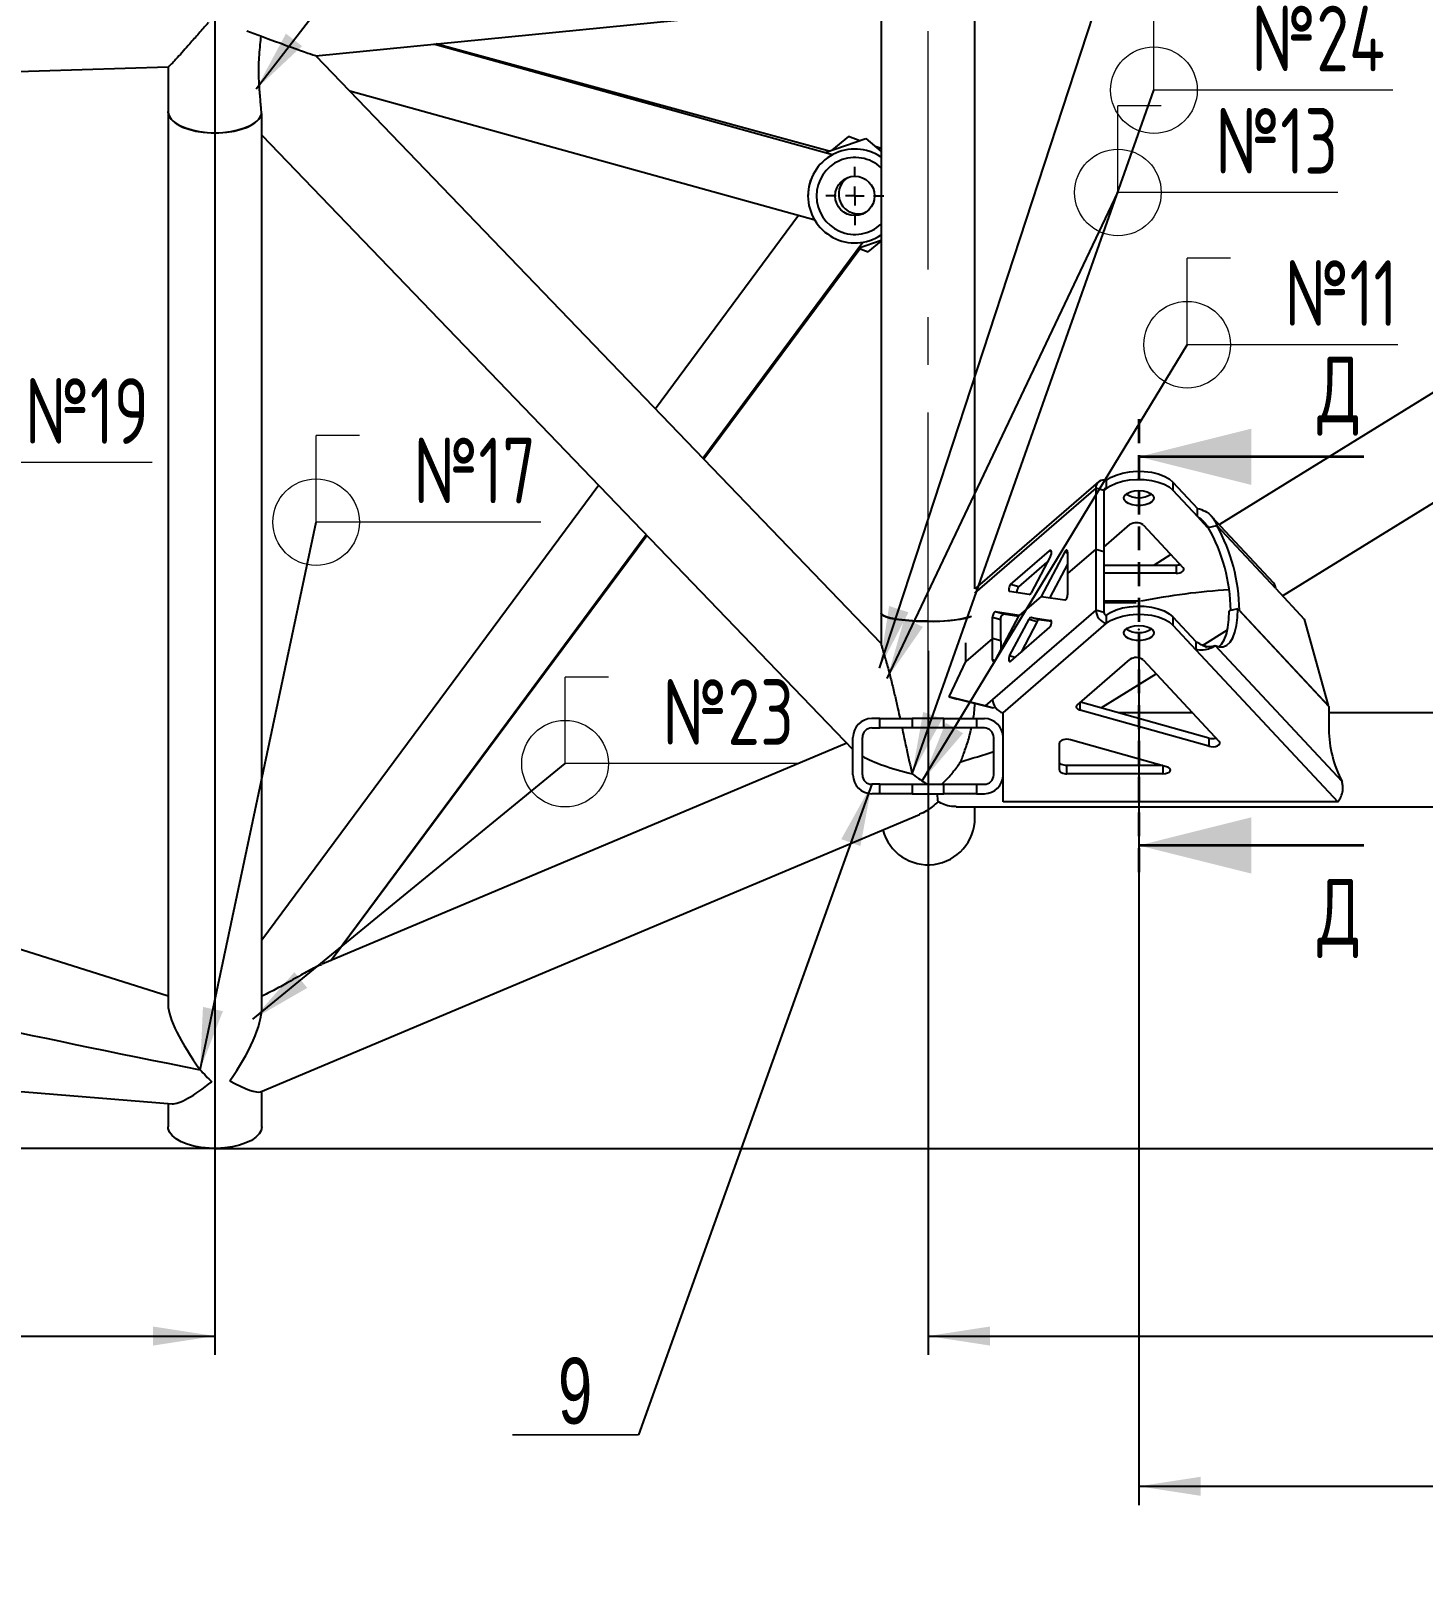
# Model space of a CAD drawing. Header units: millimetres. Extents: x -1160 to 841, y -1082 to 594.
# Drawn here: x 493.5 to 567.6, y 317.8 to 400.2 of the extents above; entities that cross this region are included whole.
import ezdxf

# ---------------------------------------------------------------- set-up
doc = ezdxf.new("R2010")
doc.units = ezdxf.units.MM
doc.header["$PDSIZE"] = -1
doc.linetypes.add('CENTERX2', pattern=[20.32, 12.7, -2.54, 2.54, -2.54])
doc.linetypes.add('HIDDEN', pattern=[1.905, 1.27, -0.635])
doc.layers.add('FORMAT', color=7, linetype='Continuous')
doc.layers.add('ОСЕВЫЕ', color=7, linetype='Continuous')
doc.styles.add('SLDTEXTSTYLE0', font='TXT', dxfattribs={"width": 0.7, "bigfont": 'bigfont'})
doc.styles.add('SLDTEXTSTYLE1', font='TXT', dxfattribs={"width": 0.7})
doc.dimstyles.new('SLDDIMSTYLE0', dxfattribs={"dimtxt": 3.5, "dimasz": 3.302, "dimexe": 0, "dimexo": 0.0625, "dimgap": 0.875, "dimtad": 1, "dimdec": 0, "dimlfac": 5, "dimrnd": 1e-09, "dimzin": 12, "dimdsep": 46, "dimtxsty": 'SLDTEXTSTYLE1', "dimsah": 1, "dimcen": 0.09, "dimadec": 0, "dimazin": 3, "dimtfac": 1, "dimtdec": 0, "dimtofl": 0, "dimtmove": 0, "dimatfit": 3, "dimfxl": 0, "dimfrac": 2, "dimtolj": 1, "dimtzin": 12, "dimarcsym": 0})
doc.dimstyles.new('SLDDIMSTYLE1', dxfattribs={"dimtxt": 3.5, "dimasz": 3.302, "dimexe": 0, "dimexo": 0.0625, "dimgap": 0.875, "dimtad": 1, "dimdec": 0, "dimlfac": 5, "dimrnd": 1e-09, "dimzin": 12, "dimdsep": 46, "dimtxsty": 'SLDTEXTSTYLE1', "dimsah": 1, "dimcen": 0.09, "dimadec": 0, "dimazin": 3, "dimtol": 1, "dimtp": 3, "dimtm": 3, "dimtfac": 1, "dimtdec": 0, "dimtofl": 0, "dimtmove": 0, "dimatfit": 3, "dimfxl": 0, "dimfrac": 2, "dimtolj": 1, "dimtzin": 12, "dimarcsym": 0})
doc.dimstyles.new('SLDDIMSTYLE3', dxfattribs={"dimtxt": 0.18, "dimasz": 3.302, "dimexe": 0, "dimexo": 0.0625, "dimgap": 0, "dimtad": 0, "dimtih": 1, "dimtoh": 1, "dimdec": 0, "dimrnd": 1e-09, "dimzin": 0, "dimdsep": 46, "dimtxsty": 'Standard', "dimsah": 1, "dimcen": 0.09, "dimadec": 0, "dimazin": 0, "dimtfac": 3.302, "dimtdec": 0, "dimtofl": 0, "dimtmove": 0, "dimatfit": 3, "dimfxl": 0, "dimfrac": 2, "dimtolj": 1, "dimtzin": 0, "dimarcsym": 0})
doc.dimstyles.new('SLDDIMSTYLE4', dxfattribs={"dimtxt": 0.18, "dimasz": 3.302, "dimexe": 0, "dimexo": 0.0625, "dimgap": 0, "dimtad": 0, "dimtih": 1, "dimtoh": 1, "dimdec": 0, "dimrnd": 1e-09, "dimzin": 0, "dimdsep": 46, "dimtxsty": 'Standard', "dimsah": 1, "dimcen": 0.09, "dimadec": 0, "dimazin": 0, "dimtfac": 3.302, "dimtdec": 0, "dimtofl": 0, "dimtmove": 0, "dimatfit": 3, "dimfxl": 0, "dimfrac": 2, "dimtolj": 1, "dimtzin": 0, "dimarcsym": 0})

# ---------------------------------------------------------------- blocks, each defined once
blk = doc.blocks.new('_D')
at = {"layer": 'FORMAT'}
for p, q in [((503.262, 575.903), (642.262, 575.903)), ((641.262, 340.687), (641.262, 575.903)), ((503.262, 340.687), (642.262, 340.687))]:
    blk.add_line(p, q, dxfattribs=at)
for points in [[(641.262, 575.903), (640.754, 572.601), (641.77, 572.601)], [(641.262, 340.687), (641.77, 343.989), (640.754, 343.989)]]:
    blk.add_solid(points, dxfattribs=at)
at = {"layer": 'FORMAT', "char_height": 3.5, "attachment_point": 1, "rotation": 90, "style": 'SLDTEXTSTYLE1'}
for s, insert in [('*', (636.751, 475.861)), ('1176', (636.751, 468.395))]:
    blk.add_mtext(s, dxfattribs=dict(at, insert=insert))
blk = doc.blocks.new('_D_1')
at = {"layer": 'FORMAT'}
for p, q in [((277.393, 340.607), (277.388, 355.913)), ((503.262, 340.687), (276.393, 340.606))]:
    blk.add_line(p, q, dxfattribs=at)
for points in [[(277.388, 355.913), (276.881, 352.61), (277.897, 352.611)], [(277.393, 340.607), (277.9, 343.909), (276.884, 343.908)]]:
    blk.add_solid(points, dxfattribs=at)
at = {"layer": 'FORMAT', "attachment_point": 1, "rotation": 90.02033, "style": 'SLDTEXTSTYLE1'}
for s, insert, char_height in [('3', (271.698, 351.304), 2), ('3', (274.334, 351.305), 2), ('+', (271.698, 350.239), 2), ('-', (274.334, 350.169), 2), ('77', (272.88, 344.194), 3.5)]:
    blk.add_mtext(s, dxfattribs=dict(at, insert=insert, char_height=char_height))
blk = doc.blocks.new('_D_2')
at = {"layer": 'FORMAT'}
for p, q in [((516.462, 442.889), (636.262, 442.889)), ((635.262, 340.687), (635.262, 442.889)), ((503.262, 340.687), (636.262, 340.687))]:
    blk.add_line(p, q, dxfattribs=at)
for points in [[(635.262, 442.889), (634.754, 439.587), (635.77, 439.587)], [(635.262, 340.687), (635.77, 343.989), (634.754, 343.989)]]:
    blk.add_solid(points, dxfattribs=at)
at = {"layer": 'FORMAT', "insert": (630.751, 413.027), "char_height": 3.5, "attachment_point": 1, "rotation": 90, "style": 'SLDTEXTSTYLE1'}
blk.add_mtext('510', dxfattribs=at)
blk = doc.blocks.new('_D_3')
at = {"layer": 'FORMAT'}
for p, q in [((190.762, 355.389), (190.762, 312.626)), ((619.262, 355.935), (619.262, 312.626)), ((190.762, 313.626), (619.262, 313.626))]:
    blk.add_line(p, q, dxfattribs=at)
for points in [[(190.762, 313.626), (194.064, 313.118), (194.064, 314.134)], [(619.262, 313.626), (615.96, 314.134), (615.96, 313.118)]]:
    blk.add_solid(points, dxfattribs=at)
at = {"layer": 'FORMAT', "insert": (445.141, 318.138), "char_height": 3.5, "attachment_point": 1, "style": 'SLDTEXTSTYLE1'}
blk.add_mtext('2142*', dxfattribs=at)
blk = doc.blocks.new('_D_6')
at = {"layer": 'FORMAT'}
for p, q in [((503.262, 404.013), (503.262, 329.687)), ((343.262, 364.17), (343.262, 329.687)), ((343.262, 330.687), (503.262, 330.687))]:
    blk.add_line(p, q, dxfattribs=at)
for points in [[(343.262, 330.687), (346.564, 330.179), (346.564, 331.195)], [(503.262, 330.687), (499.96, 331.195), (499.96, 330.179)]]:
    blk.add_solid(points, dxfattribs=at)
at = {"layer": 'FORMAT', "attachment_point": 1, "style": 'SLDTEXTSTYLE1'}
for s, insert, char_height in [('3', (436.79, 336.378), 2), ('+', (435.725, 336.378), 2), ('800', (427.439, 335.199), 3.5), ('3', (436.79, 333.742), 2), ('-', (435.654, 333.742), 2)]:
    blk.add_mtext(s, dxfattribs=dict(at, insert=insert, char_height=char_height))
blk = doc.blocks.new('_D_7')
at = {"layer": 'FORMAT'}
for p, q in [((541.262, 367.209), (541.262, 329.687)), ((611.262, 367.209), (611.262, 329.687)), ((541.262, 330.687), (611.262, 330.687))]:
    blk.add_line(p, q, dxfattribs=at)
for points in [[(541.262, 330.687), (544.564, 330.179), (544.564, 331.195)], [(611.262, 330.687), (607.96, 331.195), (607.96, 330.179)]]:
    blk.add_solid(points, dxfattribs=at)
at = {"layer": 'FORMAT', "attachment_point": 1, "style": 'SLDTEXTSTYLE1'}
for s, insert, char_height in [('3', (581.328, 336.378), 2), ('+', (580.263, 336.378), 2), ('350', (572.482, 335.199), 3.5), ('3', (581.328, 333.742), 2), ('-', (580.192, 333.742), 2)]:
    blk.add_mtext(s, dxfattribs=dict(at, insert=insert, char_height=char_height))
blk = doc.blocks.new('_D_11')
at = {"layer": 'FORMAT'}
for p, q in [((613.762, 369.209), (613.762, 321.68)), ((552.494, 368.152), (552.494, 321.68)), ((552.494, 322.68), (613.762, 322.68))]:
    blk.add_line(p, q, dxfattribs=at)
for points in [[(552.494, 322.68), (555.796, 322.172), (555.796, 323.188)], [(613.762, 322.68), (610.46, 323.188), (610.46, 322.172)]]:
    blk.add_solid(points, dxfattribs=at)
at = {"layer": 'FORMAT', "attachment_point": 1, "style": 'SLDTEXTSTYLE1'}
for s, insert, char_height in [('+', (580.389, 328.371), 2), ('3', (581.455, 328.371), 2), ('306', (572.356, 327.191), 3.5), ('3', (581.455, 325.735), 2), ('-', (580.318, 325.735), 2)]:
    blk.add_mtext(s, dxfattribs=dict(at, insert=insert, char_height=char_height))
blk = doc.blocks.new('SW_NOTE_4')
at = {"color": 0, "linetype": 'Continuous', "lineweight": 0}
for p, q in [((-6.715, 0), (0, 0)), ((0, 0), (-6.715, 0)), ((-6.715, 0), (0, 0)), ((0, 0), (-6.715, 0)), ((-6.715, 0), (0, 0)), ((0, 0), (-6.715, 0))]:
    blk.add_line(p, q, dxfattribs=at)
at = {"color": 0, "linetype": 'Continuous', "lineweight": 0, "insert": (-3.384, 4.104), "char_height": 3.5, "attachment_point": 2, "style": 'SLDTEXTSTYLE1'}
blk.add_mtext('9', dxfattribs=at)
blk = doc.blocks.new('SW_CENTERMARKSYMBOL_3')
at = {"layer": 'FORMAT', "color": 0}
for p, q in [((0, 1), (0, 1.55)), ((-1, 0), (-1.55, 0)), ((0, 0), (-0.5, 0)), ((0, 0), (0, 0.5)), ((0, 0), (0, -0.5)), ((0, 0), (0.5, 0)), ((1, 0), (1.55, 0)), ((0, -1), (0, -1.55))]:
    blk.add_line(p, q, dxfattribs=at)
blk = doc.blocks.new('SW_WELDSYMBOL_17')
at = {"color": 0, "linetype": 'Continuous', "lineweight": 0}
for p, q in [((0, 0), (0, 4.614)), ((2.307, 4.614), (0, 4.614)), ((11.977, 0), (0, 0))]:
    blk.add_line(p, q, dxfattribs=at)
blk.add_circle((0, 0), 2.307, dxfattribs=at)
at = {"color": 0, "linetype": 'Continuous', "lineweight": 0, "insert": (5.2, 4.498), "char_height": 3.5, "attachment_point": 1, "style": 'SLDTEXTSTYLE0'}
blk.add_mtext('\\M+1878217', dxfattribs=at)
blk = doc.blocks.new('SW_WELDSYMBOL_18')
at = {"color": 0, "linetype": 'Continuous', "lineweight": 0}
for p, q in [((0, 0), (0, 4.614)), ((2.307, 4.614), (0, 4.614)), ((11.977, 0), (0, 0))]:
    blk.add_line(p, q, dxfattribs=at)
blk.add_circle((0, 0), 2.307, dxfattribs=at)
at = {"color": 0, "linetype": 'Continuous', "lineweight": 0, "insert": (5.2, 4.498), "char_height": 3.5, "attachment_point": 1, "style": 'SLDTEXTSTYLE0'}
blk.add_mtext('\\M+1878219', dxfattribs=at)
blk = doc.blocks.new('SW_WELDSYMBOL_20')
at = {"color": 0, "linetype": 'Continuous', "lineweight": 0}
for p, q in [((0, 0), (0, 4.614)), ((2.307, 4.614), (0, 4.614)), ((11.229, 0), (0, 0))]:
    blk.add_line(p, q, dxfattribs=at)
blk.add_circle((0, 0), 2.307, dxfattribs=at)
at = {"color": 0, "linetype": 'Continuous', "lineweight": 0, "insert": (5.2, 4.498), "char_height": 3.5, "attachment_point": 1, "style": 'SLDTEXTSTYLE0'}
blk.add_mtext('\\M+1878211', dxfattribs=at)
blk = doc.blocks.new('SW_WELDSYMBOL_21')
at = {"color": 0, "linetype": 'Continuous', "lineweight": 0}
for p, q in [((0, 0), (0, 4.614)), ((2.307, 4.614), (0, 4.614)), ((11.728, 0), (0, 0))]:
    blk.add_line(p, q, dxfattribs=at)
blk.add_circle((0, 0), 2.307, dxfattribs=at)
at = {"color": 0, "linetype": 'Continuous', "lineweight": 0, "insert": (5.2, 4.498), "char_height": 3.5, "attachment_point": 1, "style": 'SLDTEXTSTYLE0'}
blk.add_mtext('\\M+1878213', dxfattribs=at)
blk = doc.blocks.new('SW_WELDSYMBOL_36')
at = {"color": 0, "linetype": 'Continuous', "lineweight": 0}
for p, q in [((0, 0), (0, 4.614)), ((2.307, 4.614), (0, 4.614)), ((12.724, 0), (0, 0))]:
    blk.add_line(p, q, dxfattribs=at)
blk.add_circle((0, 0), 2.307, dxfattribs=at)
at = {"color": 0, "linetype": 'Continuous', "lineweight": 0, "insert": (5.2, 4.498), "char_height": 3.5, "attachment_point": 1, "style": 'SLDTEXTSTYLE0'}
blk.add_mtext('\\M+1878224', dxfattribs=at)
blk = doc.blocks.new('SW_WELDSYMBOL_37')
at = {"color": 0, "linetype": 'Continuous', "lineweight": 0}
for p, q in [((0, 0), (0, 4.614)), ((2.307, 4.614), (0, 4.614)), ((12.475, 0), (0, 0))]:
    blk.add_line(p, q, dxfattribs=at)
blk.add_circle((0, 0), 2.307, dxfattribs=at)
at = {"color": 0, "linetype": 'Continuous', "lineweight": 0, "insert": (5.2, 4.498), "char_height": 3.5, "attachment_point": 1, "style": 'SLDTEXTSTYLE0'}
blk.add_mtext('\\M+1878223', dxfattribs=at)

msp = doc.modelspace()

# ---------------------------------------------------------------- linework, layer by layer
at = {"color": 7, "linetype": 'Continuous', "lineweight": 25}
for p, q in [((543.762283, 370.500847), (543.762283, 402.161935)), ((602.463702, 402.161935), (556.786409, 373.925074)), ((508.634233, 398.913942), (539.431955, 401.968158)), ((538.762283, 401.901746), (538.762283, 369.208856)), ((560.155357, 370.129455), (608.770403, 400.18238)), ((538.762283, 367.594379), (508.635213, 398.914039)), ((536.168827, 393.640332), (514.900755, 399.535394)), ((535.994293, 393.824283), (515.026815, 399.547896)), ((354.972331, 393.843637), (500.764296, 398.315669)), ((500.762283, 398.315607), (500.762283, 395.948842)), ((510.442255, 397.035465), (535.172842, 390.180666)), ((500.762283, 395.948842), (500.762283, 348.318115)), ((505.762283, 348.178204), (505.762283, 395.423208)), ((505.762283, 394.688314), (537.262283, 361.941376)), ((500.762283, 348.801816), (358.030732, 393.93745)), ((535.776657, 393.749033), (537.95521, 394.502291)), ((537.02714, 394.60898), (536.13824, 393.874054)), ((537.622663, 394.387309), (537.02714, 394.60898)), ((537.95521, 394.502291), (538.762283, 393.802526)), ((538.762283, 393.96311), (538.437746, 394.083912)), ((534.358265, 390.406449), (526.729104, 380.103895)), ((529.260195, 377.47261), (537.778332, 388.975653)), ((538.762283, 389.067669), (537.531288, 388.642039)), ((538.065216, 388.460614), (538.762283, 389.036936)), ((529.305828, 377.425171), (537.626066, 388.624078)), ((537.555408, 388.650379), (538.065216, 388.460614)), ((523.711375, 376.0287), (505.762283, 351.789927)), ((550.338512, 376.201296), (543.762283, 370.506114)), ((550.201687, 375.873798), (550.201687, 372.623882)), ((550.6347, 375.748798), (550.201687, 375.873798)), ((550.6347, 375.748798), (550.6347, 372.498882)), ((550.762283, 376.272563), (550.762283, 375.839551)), ((554.306949, 376.195182), (554.306949, 375.762169)), ((554.306949, 376.195182), (555.617066, 374.790405)), ((554.306949, 375.762169), (555.617066, 374.357392)), ((555.617066, 374.357392), (555.617066, 374.790405)), ((559.677517, 370.825074), (556.358856, 374.383519)), ((509.435559, 350.701069), (526.242467, 373.397415)), ((509.458221, 350.710611), (526.28249, 373.355807)), ((550.6347, 372.729061), (552.015671, 373.925017)), ((552.724605, 373.909541), (554.856066, 371.624074)), ((556.199314, 373.779786), (556.652468, 373.88544)), ((559.790792, 370.520362), (556.652468, 373.88544)), ((545.660694, 370.728747), (547.74268, 372.531799)), ((548.550989, 372.475463), (547.293428, 370.105256)), ((550.201687, 372.623882), (548.701687, 371.324843)), ((548.701687, 372.456676), (548.701687, 371.324843)), ((550.201687, 372.623882), (550.6347, 372.498882)), ((550.201687, 372.623882), (550.201687, 369.373965)), ((550.6347, 372.498882), (550.6347, 369.248965)), ((546.093707, 370.603747), (547.619144, 371.924814)), ((547.793378, 372.253204), (546.752385, 370.291177)), ((548.701687, 371.818366), (547.755336, 370.034716)), ((550.6347, 371.772563), (554.493542, 371.772563)), ((554.200792, 372.326693), (553.304405, 371.772563)), ((554.493542, 371.772563), (554.493542, 371.339551)), ((548.701687, 371.324843), (548.701687, 370.193011)), ((554.493542, 371.339551), (550.6347, 371.339551)), ((546.650989, 370.203366), (545.609996, 370.362341)), ((546.093707, 370.603747), (545.660694, 370.728747)), ((547.293428, 370.105256), (546.109946, 369.08033)), ((547.293428, 370.105256), (548.550989, 369.913207)), ((559.790792, 370.520362), (561.312217, 368.889008)), ((538.762283, 369.208856), (538.762283, 367.560311)), ((550.201687, 369.373965), (544.701687, 364.610826)), ((546.109946, 369.08033), (544.852385, 369.272378)), ((545.285398, 369.147378), (544.852385, 369.272378)), ((546.081051, 369.02587), (545.285398, 369.147378)), ((550.6347, 369.248965), (550.201687, 369.373965)), ((557.764643, 369.442991), (557.311489, 369.337336)), ((557.764643, 369.442991), (562.624753, 364.231721)), ((562.580072, 364.27963), (557.851948, 369.349377)), ((544.701687, 367.860742), (544.701687, 368.992574)), ((544.701687, 368.992574), (545.1347, 368.867574)), ((544.852385, 366.710122), (546.109946, 369.08033)), ((545.1347, 367.735742), (545.1347, 368.867574)), ((545.262283, 363.8884), (550.762283, 368.65154)), ((545.609996, 366.932381), (546.650989, 368.894408)), ((547.74268, 368.456838), (545.660694, 366.653786)), ((547.084002, 368.769408), (546.217243, 367.135771)), ((546.650989, 368.894408), (547.084002, 368.769408)), ((546.752385, 368.98222), (547.793378, 368.823245)), ((547.185398, 368.85722), (546.752385, 368.98222)), ((547.839481, 368.757331), (547.185398, 368.85722)), ((550.762283, 369.084553), (550.762283, 368.65154)), ((554.306949, 369.007171), (554.306949, 368.574158)), ((554.306949, 369.007171), (555.52976, 367.696007)), ((554.306949, 368.574158), (555.52976, 367.262995)), ((555.890885, 367.493237), (557.217367, 368.313244)), ((561.312217, 368.889008), (562.580072, 364.27963)), ((544.701687, 367.860742), (543.273484, 366.623882)), ((543.273484, 366.623882), (543.273484, 367.635938)), ((545.1347, 367.735742), (544.701687, 367.860742)), ((544.701687, 366.72891), (544.701687, 367.860742)), ((545.1347, 367.735742), (545.1347, 367.242219)), ((555.52976, 367.696007), (555.52976, 367.262995)), ((556.368747, 367.433427), (556.565162, 367.479222)), ((563.323968, 360.232069), (556.565162, 367.479222)), ((549.214973, 364.311531), (552.015671, 366.737006)), ((552.724605, 366.72153), (556.776279, 362.377109)), ((555.52976, 367.262995), (563.094627, 359.15154)), ((542.380673, 364.749193), (543.273484, 366.623882)), ((550.490835, 364.155026), (553.42598, 365.969478)), ((544.305723, 364.26791), (542.380673, 364.749193)), ((542.380673, 364.749193), (542.813686, 364.624193)), ((544.738735, 364.14291), (542.813686, 364.624193)), ((544.701687, 364.610826), (544.305723, 364.26791)), ((544.738735, 364.14291), (544.305723, 364.26791)), ((544.827854, 364.220089), (544.738735, 364.14291)), ((556.218292, 362.551102), (549.390172, 364.463257)), ((562.624753, 364.231721), (562.624753, 363.019285)), ((538.684932, 363.589225), (538.262283, 363.589225)), ((538.684932, 363.089225), (538.684932, 363.589225)), ((538.684932, 363.589225), (540.416983, 363.589225)), ((540.416983, 363.589225), (540.416983, 363.089225)), ((542.107582, 363.589225), (540.416983, 363.589225)), ((542.107582, 363.089225), (542.107582, 363.589225)), ((542.107582, 363.589225), (543.839633, 363.589225)), ((543.839633, 363.589225), (543.839633, 363.089225)), ((543.839633, 363.589225), (544.262283, 363.589225)), ((545.262283, 361.476464), (545.262283, 363.8884)), ((556.218292, 362.11809), (549.36592, 364.037035)), ((555.366056, 363.889225), (551.439984, 363.889225)), ((571.080213, 363.889225), (562.624753, 363.889225)), ((537.262283, 360.589225), (537.262283, 362.589225)), ((537.762283, 360.589225), (537.762283, 362.589225)), ((538.262283, 363.089225), (538.684932, 363.089225)), ((540.416983, 363.089225), (538.684932, 363.089225)), ((542.107582, 363.089225), (540.416983, 363.089225)), ((543.839633, 363.089225), (542.107582, 363.089225)), ((544.262283, 363.089225), (543.839633, 363.089225)), ((544.762283, 360.589225), (544.762283, 362.589225)), ((556.218292, 362.551102), (556.218292, 362.11809)), ((536.936255, 362.280309), (508.9683, 350.504328)), ((548.262283, 360.85154), (548.262283, 362.285604)), ((553.978652, 361.026035), (548.857746, 362.460099)), ((545.262283, 360.589225), (545.262283, 361.476464)), ((548.662283, 360.65154), (548.662283, 361.084553)), ((553.769691, 361.084553), (548.662283, 361.084553)), ((538.684932, 360.089225), (538.262283, 360.089225)), ((538.684932, 359.589225), (538.684932, 360.089225)), ((538.684932, 360.089225), (540.416983, 360.089225)), ((540.416983, 360.089225), (540.416983, 359.589225)), ((540.416983, 360.089225), (542.107582, 360.089225)), ((542.107582, 359.589225), (542.107582, 360.089225)), ((542.107582, 360.089225), (543.839633, 360.089225)), ((543.839633, 360.089225), (543.839633, 359.589225)), ((543.839633, 360.089225), (544.262283, 360.089225)), ((545.262283, 359.15154), (545.262283, 360.589225)), ((553.783189, 360.65154), (548.662283, 360.65154)), ((538.684932, 359.589225), (538.262283, 359.589225)), ((540.416983, 359.589225), (538.684932, 359.589225)), ((540.416983, 359.589225), (542.107582, 359.589225)), ((543.839633, 359.589225), (542.107582, 359.589225)), ((543.839633, 359.589225), (544.262283, 359.589225)), ((505.694924, 343.700925), (540.810507, 358.486434)), ((542.761891, 358.889225), (601.377818, 358.889225)), ((543.762283, 358.301012), (543.762283, 358.889225)), ((563.094627, 359.15154), (545.262283, 359.15154)), ((344.565662, 355.82143), (500.972546, 343.067638)), ((505.762283, 341.841182), (505.762283, 343.729287)), ((500.762283, 343.084783), (500.762283, 341.841182))]:
    msp.add_line(p, q, dxfattribs=at)
at = {"color": 7, "linetype": 'HIDDEN', "lineweight": 35}
msp.add_line((552.494333, 379.541808), (552.494333, 354.828548), dxfattribs=at)
at = {"color": 7, "linetype": 'Continuous', "lineweight": 35}
for p, q in [((564.494333, 377.541808), (552.494333, 377.541808)), ((564.494333, 356.828548), (552.494333, 356.828548))]:
    msp.add_line(p, q, dxfattribs=at)
at = {"color": 8, "linetype": 'Continuous', "lineweight": 25}
for p, q in [((550.201687, 375.873798), (543.734233, 370.272819)), ((550.6347, 375.729061), (550.762283, 375.839551)), ((556.160621, 373.774563), (555.617066, 374.357392)), ((547.74268, 372.531799), (547.834987, 372.505153)), ((548.550989, 372.475463), (548.701687, 372.431961)), ((552.590948, 369.839551), (550.6347, 369.839551)), ((552.35772, 369.762354), (550.6347, 369.762354)), ((547.793378, 368.823245), (547.802746, 368.82054)), ((544.840149, 366.688939), (544.701687, 366.72891)), ((545.88929, 366.851756), (545.609996, 366.932381)), ((549.36592, 364.037035), (549.36592, 364.442254)), ((553.783189, 361.080773), (553.783189, 360.65154))]:
    msp.add_line(p, q, dxfattribs=at)
at = {"color": 7, "linetype": 'Continuous', "lineweight": 25, "flags": 128}
for points in [[(500.762283, 395.948842), (500.782531, 395.802217), (500.871866, 395.610816), (501.029968, 395.42914), (501.25229, 395.262415), (501.532435, 395.115437), (501.862346, 394.992435), (502.232529, 394.896946), (502.632337, 394.831719), (503.050268, 394.79863), (503.474297, 394.79863), (503.892228, 394.831719), (504.292036, 394.896946), (504.66222, 394.992435), (504.99213, 395.115437), (505.272275, 395.262415), (505.494597, 395.42914), (505.652699, 395.610816), (505.742034, 395.802217), (505.755814, 395.865857)], [(503.262283, 394.794471), (502.839781, 394.811076), (502.429433, 394.860412), (502.043045, 394.94106), (501.691733, 395.0507), (501.385602, 395.186178), (501.13346, 395.343597), (500.94256, 395.518428), (500.818394, 395.70564), (500.764535, 395.89985), (500.762283, 395.948842)], [(505.746044, 395.817486), (505.706171, 395.70564), (505.582005, 395.518428), (505.391105, 395.343597), (505.138963, 395.186178), (504.832833, 395.0507), (504.48152, 394.94106), (504.095132, 394.860412), (503.684785, 394.811076), (503.262283, 394.794471)], [(550.762283, 376.272563), (550.993272, 376.433399), (551.283114, 376.568325), (551.620444, 376.672052), (551.992037, 376.740512), (552.383324, 376.771022), (552.778963, 376.762385), (553.163443, 376.71494), (553.521688, 376.630547), (553.839654, 376.512515), (554.104874, 376.365471), (554.306949, 376.195182)], [(550.762283, 375.839551), (550.993272, 376.000386), (551.283114, 376.135313), (551.620444, 376.239039), (551.992037, 376.307499), (552.383324, 376.338009), (552.778963, 376.329372), (553.163443, 376.281927), (553.521688, 376.197534), (553.839654, 376.079502), (554.104874, 375.932459), (554.306949, 375.762169)], [(552.494333, 375.739551), (552.730138, 375.72178), (552.944989, 375.670046), (553.119799, 375.588947), (553.239032, 375.485687), (553.292096, 375.369443), (553.274276, 375.250542), (553.187154, 375.139551), (553.038472, 375.04633), (552.84144, 374.979163), (552.613567, 374.944018), (552.3751, 374.944018), (552.147226, 374.979163), (551.950195, 375.04633), (551.801513, 375.139551), (551.714391, 375.250542), (551.69657, 375.369443), (551.749634, 375.485687), (551.868868, 375.588947), (552.043677, 375.670046), (552.258529, 375.72178), (552.494333, 375.739551)], [(547.793378, 372.253204), (547.818328, 372.310829), (547.835298, 372.373492), (547.842497, 372.434583), (547.839167, 372.487659), (547.825658, 372.527119), (547.803396, 372.548801), (547.774728, 372.550418), (547.74268, 372.531799)], [(548.701687, 372.456676), (548.698253, 372.4987), (548.688188, 372.531891), (548.672183, 372.55397), (548.651337, 372.56342), (548.627081, 372.559593), (548.601081, 372.542751), (548.575123, 372.514051), (548.550989, 372.475463)], [(554.493542, 371.339551), (554.592849, 371.345812), (554.685938, 371.364205), (554.766979, 371.393578), (554.830899, 371.432091), (554.873695, 371.477332), (554.892686, 371.52647), (554.886684, 371.576427), (554.856066, 371.624074)], [(545.660694, 370.728747), (545.628646, 370.691857), (545.599978, 370.640586), (545.577716, 370.580344), (545.564207, 370.517486), (545.560877, 370.458642), (545.568076, 370.41002), (545.585046, 370.37675), (545.609996, 370.362341)], [(548.550989, 369.913207), (548.575123, 369.916421), (548.601081, 369.932682), (548.627081, 369.960873), (548.651337, 369.999058), (548.672183, 370.044615), (548.688188, 370.094416), (548.698253, 370.14504), (548.701687, 370.193011)], [(541.262283, 368.774735), (540.839781, 368.78098), (540.429433, 368.799533), (540.043045, 368.829862), (539.691733, 368.871094), (539.385602, 368.922043), (539.13346, 368.981243), (538.94256, 369.046991), (538.818394, 369.117396), (538.764535, 369.190431), (538.762283, 369.208856)], [(538.762283, 369.208856), (538.782531, 369.153715), (538.871866, 369.081735), (539.029968, 369.013413), (539.25229, 368.950713), (539.532435, 368.89544), (539.862346, 368.849183), (540.232529, 368.813273), (540.632337, 368.788743), (541.050268, 368.776299), (541.474297, 368.776299), (541.892228, 368.788743), (542.292036, 368.813273), (542.66222, 368.849183), (542.99213, 368.89544), (543.272275, 368.950713), (543.494597, 369.013413), (543.56948, 369.04168)], [(544.852385, 369.272378), (544.828251, 369.269164), (544.802293, 369.252903), (544.776293, 369.224712), (544.752037, 369.186527), (544.731191, 369.14097), (544.715186, 369.09117), (544.705121, 369.040545), (544.701687, 368.992574)], [(545.1347, 368.867574), (545.138133, 368.915545), (545.148198, 368.96617), (545.164204, 369.01597), (545.18505, 369.061527), (545.209306, 369.099712), (545.235305, 369.127903), (545.261264, 369.144164), (545.285398, 369.147378)], [(550.762283, 369.084553), (550.993272, 369.245388), (551.283114, 369.380314), (551.620444, 369.484041), (551.992037, 369.552501), (552.383324, 369.583011), (552.778963, 369.574374), (553.163443, 369.526929), (553.521688, 369.442536), (553.839654, 369.324504), (554.104874, 369.17746), (554.306949, 369.007171)], [(550.762283, 368.65154), (550.993272, 368.812375), (551.283114, 368.947302), (551.620444, 369.051028), (551.992037, 369.119489), (552.383324, 369.149998), (552.778963, 369.141361), (553.163443, 369.093916), (553.521688, 369.009523), (553.839654, 368.891491), (554.104874, 368.744448), (554.306949, 368.574158)], [(556.565162, 367.479222), (556.787949, 367.405787), (556.996856, 367.410992), (557.187564, 367.49473), (557.356132, 367.65527), (557.499074, 367.889293), (557.613437, 368.191962), (557.696857, 368.557021), (557.747608, 368.976924), (557.764643, 369.442991)], [(556.763561, 367.410123), (556.902978, 367.549615), (557.045921, 367.783638), (557.160283, 368.086307), (557.243703, 368.451366), (557.294454, 368.871269), (557.311489, 369.337336)], [(547.74268, 368.456838), (547.774728, 368.493729), (547.803396, 368.544999), (547.825658, 368.605241), (547.839167, 368.6681), (547.842497, 368.726943), (547.835298, 368.775565), (547.818328, 368.808835), (547.793378, 368.823245)], [(552.494333, 368.55154), (552.730138, 368.533769), (552.944989, 368.482035), (553.119799, 368.400936), (553.239032, 368.297676), (553.292096, 368.181432), (553.274276, 368.062531), (553.187154, 367.95154), (553.038472, 367.858319), (552.84144, 367.791152), (552.613567, 367.756007), (552.3751, 367.756007), (552.147226, 367.791152), (551.950195, 367.858319), (551.801513, 367.95154), (551.714391, 368.062531), (551.69657, 368.181432), (551.749634, 368.297676), (551.868868, 368.400936), (552.043677, 368.482035), (552.258529, 368.533769), (552.494333, 368.55154)], [(544.701687, 366.72891), (544.705121, 366.686885), (544.715186, 366.653694), (544.731191, 366.631616), (544.752037, 366.622166), (544.776293, 366.625993), (544.802293, 366.642835), (544.828251, 366.671535), (544.852385, 366.710122)], [(545.609996, 366.932381), (545.585046, 366.874757), (545.568076, 366.812094), (545.560877, 366.751002), (545.564207, 366.697926), (545.577716, 366.658466), (545.599978, 366.636784), (545.628646, 366.635167), (545.660694, 366.653786)], [(549.214973, 364.311531), (549.182402, 364.275509), (549.164637, 364.236989), (549.162373, 364.197474), (549.175697, 364.158508), (549.204089, 364.121613), (549.24644, 364.088231), (549.301096, 364.059667), (549.36592, 364.037035)], [(548.857746, 362.460099), (548.761392, 362.479368), (548.658368, 362.485594), (548.555608, 362.478361), (548.460027, 362.458153), (548.378059, 362.426332), (548.315222, 362.385039), (548.275744, 362.337053), (548.262283, 362.285604)], [(556.218292, 362.11809), (556.335919, 362.096408), (556.461191, 362.093996), (556.581804, 362.111091), (556.68591, 362.146014), (556.763282, 362.195334), (556.806322, 362.254207), (556.810801, 362.316849), (556.776279, 362.377109)], [(548.662283, 361.084553), (548.584246, 361.088395), (548.509209, 361.099777), (548.440054, 361.118259), (548.37944, 361.143131), (548.329695, 361.173438), (548.292731, 361.208016), (548.269968, 361.245534), (548.262283, 361.284553)], [(553.783189, 360.65154), (553.912382, 360.662259), (554.027727, 360.693267), (554.11686, 360.741241), (554.170227, 360.801037), (554.182106, 360.866247), (554.151225, 360.929881), (554.080894, 360.985117), (553.978652, 361.026035)], [(548.262283, 360.85154), (548.269968, 360.812522), (548.292731, 360.775003), (548.329695, 360.740426), (548.37944, 360.710118), (548.440054, 360.685246), (548.509209, 360.666764), (548.584246, 360.655383), (548.662283, 360.65154)], [(505.762283, 341.841182), (505.726322, 341.646092), (505.619476, 341.456615), (505.444818, 341.2782), (505.207372, 341.115982), (504.913969, 340.974627), (504.573051, 340.858201), (504.194424, 340.770053), (503.788981, 340.71272), (503.368386, 340.68785), (502.944738, 340.69616), (502.530226, 340.73741), (502.136773, 340.810413), (501.7757, 340.91307), (501.457392, 341.042427), (501.191008, 341.194763), (500.984211, 341.365695), (500.84295, 341.550305), (500.771289, 341.743284), (500.762283, 341.841182)]]:
    msp.add_lwpolyline(points, dxfattribs=at)
at = {"color": 7, "linetype": 'Continuous', "lineweight": 25}
msp.add_circle((537.364246, 391.441121), 1.05, dxfattribs=at)
for centre, radius, start, end in [((537.364246, 391.441121), 2.5, 55.99849191, 180), ((537.364246, 391.441121), 2.05, 47.00228628, 180), ((537.546178, 391.534797), 1.05, 122.83565287, 291.65189903), ((537.364246, 391.441121), 2.5, 180, 304.00150809), ((537.364246, 391.441121), 2.05, 180, 312.99771372), ((550.612408, 375.889828), 0.411034, 68.61532177, 182.23505518), ((550.728173, 375.752446), 0.093545, 68.61532177, 182.23505518), ((552.494333, 376.621893), 1.26036, 237.7427471, 302.2572529), ((552.359215, 373.41693), 0.613331, 53.43415933, 124.06465019), ((547.951841, 369.17093), 9.447876, 1.1313761, 29.19734973), ((548.423792, 369.282893), 9.42839, 0.40402406, 29.21960761), ((554.500064, 372.483803), 0.71127, 269.47462518, 285.72174247), ((559.354956, 370.531753), 0.435984, 358.50281045, 42.28185773), ((546.358138, 370.352724), 0.364604, 136.49002926, 187.79807279), ((546.629848, 370.330224), 0.128608, 279.46165844, 342.32513086), ((559.194612, 337.682634), 32.821824, 93.29609398, 101.55241415), ((550.998229, 369.413354), 0.797515, 182.83090712, 252.79135789), ((550.81598, 369.25793), 0.181502, 182.83090712, 252.79135789), ((541.526773, 376.592744), 7.822482, 268.06236805, 285.1372874), ((546.773526, 368.855361), 0.128608, 99.46165844, 162.32513086), ((547.206539, 368.730361), 0.128608, 99.46165844, 162.32513086), ((552.494333, 369.433882), 1.26036, 237.7427471, 302.2572529), ((552.359215, 366.228919), 0.613331, 53.43415933, 124.06465019), ((545.498229, 364.650214), 0.797515, 182.83090712, 252.79135789), ((538.262283, 362.589225), 1, 90, 180), ((544.262283, 362.589225), 1, 0, 90), ((538.262283, 362.589225), 0.5, 90, 180), ((544.262283, 362.589225), 0.5, 0, 90), ((556.413682, 363.274468), 0.74929, 254.88444584, 285.4274967), ((568.810004, 363.089636), 6.185652, 180.65165236, 207.51411319), ((538.262283, 360.589225), 1, 180, 270), ((538.262283, 360.589225), 0.5, 180, 270), ((544.262283, 360.589225), 0.5, 270, 0), ((544.262283, 360.589225), 1, 270, 0), ((541.262283, 358.301012), 2.5, 194.87359988, 0)]:
    msp.add_arc(centre, radius, start, end, dxfattribs=at)
for centre, major_axis, ratio, start_param, end_param in [((503.262283, 400.893468), (5.372514, -1.979276), 0.006037442, 5.034775819, 6.270745533), ((537.364246, 391.441121), (2.656229, 0.914286), 0.363925771, 3.628790213, 3.653284572), ((541.262283, 361.389225), (8.576139, 2.436796), 0.065133237, 4.898013262, 5.114189649), ((541.262283, 361.389225), (4.127518, -0.850195), 0.215482841, 3.74617882, 4.55004299), ((541.262283, 361.389225), (-0.504799, 2.499737), 0.071793156, 3.591209964, 3.894089694), ((503.262283, 345.389225), (21.115073, -4.144546), 0.030271118, 3.403479526, 4.680677723), ((503.262283, 345.389225), (-2.381913, 3.251398), 0.233520515, 0.308581314, 1.555813142), ((503.262283, 345.389225), (2.263923, 3.409651), 0.311027569, 4.596058855, 5.845109055), ((503.262283, 345.389225), (-2.404789, 2.608863), 0.261939998, 1.524101887, 1.777329247), ((503.262283, 345.389225), (2.446869, 2.255467), 0.227300737, 3.348125573, 4.435518923), ((503.262283, 345.389225), (2.483103, -1.648719), 0.175997147, 5.150465232, 6.166855182)]:
    msp.add_ellipse(centre, major_axis=major_axis, ratio=ratio, start_param=start_param, end_param=end_param, dxfattribs=at)
for points, knots in [([(502.902577, 400.677846), (502.901518, 400.676642), (502.731177, 400.48293), (502.391792, 400.094624), (501.948293, 399.586785), (501.56784, 399.155714), (501.285902, 398.842336), (501.064434, 398.603325), (500.88338, 398.415895), (500.764105, 398.30209), (500.774893, 398.325063), (500.77672, 398.328953)], [0, 0, 0, 0, 0.0010619084, 0.170753604, 0.3453815962, 0.4791949478, 0.6163885228, 0.7146513962, 0.8152707927, 0.9687259434, 1, 1, 1, 1]), ([(505.762273, 395.415381), (505.762269, 395.424546), (505.762177, 395.616366), (505.730533, 396.053762), (505.661358, 396.7725), (505.602172, 397.56344), (505.590477, 398.297283), (505.623829, 398.959018), (505.672283, 399.471516), (505.70504, 399.807917), (505.719424, 399.955642)], [0, 0, 0, 0, 0.0089264182, 0.1868226869, 0.3686124541, 0.5423725928, 0.7196338008, 0.8188636949, 0.92045681, 1, 1, 1, 1]), ([(535.068869, 392.429945), (535.066695, 392.425482), (535.028296, 392.346626), (534.964748, 392.158078), (534.898007, 391.879246), (534.866382, 391.641895), (534.869677, 391.525336), (534.870939, 391.4807)], [0, 0, 0, 0, 0.016358428, 0.289023796, 0.533720824, 0.821441541, 1, 1, 1, 1]), ([(535.115982, 390.348356), (535.135917, 390.308897), (535.177341, 390.226902), (535.20587, 390.179656), (535.210251, 390.172156), (535.211157, 390.170606)], [0, 0, 0, 0, 0.423938906, 0.880920009, 1, 1, 1, 1]), ([(555.617066, 374.790405), (555.759064, 374.749686), (556.043415, 374.668148), (556.402012, 374.37283), (556.581968, 374.085071), (556.641952, 373.915218), (556.652468, 373.88544)], [0, 0, 0, 0, 0.310743852, 0.622260331, 0.933777609, 1, 1, 1, 1]), ([(555.617066, 374.357392), (555.676532, 374.315964), (555.795466, 374.23311), (556.004571, 374.044474), (556.124253, 373.881806), (556.199314, 373.779786)], [0, 0, 0, 0, 0.271576035, 0.543152057, 1, 1, 1, 1]), ([(538.76648, 367.566902), (538.765053, 367.565941), (538.758608, 367.5616), (538.789146, 367.454297), (538.858436, 367.223418), (538.953732, 366.907127), (539.057631, 366.543581), (539.185619, 366.075113), (539.338012, 365.479099), (539.5033, 364.784257), (539.646654, 364.150134), (539.73081, 363.762089), (539.7683, 363.589225)], [0, 0, 0, 0, 0.020288668, 0.0915693909, 0.1544675812, 0.2476442922, 0.3262642018, 0.4068566721, 0.5630593882, 0.7229818557, 0.8765956111, 1, 1, 1, 1]), ([(555.919028, 367.478864), (555.887419, 367.494704), (555.769979, 367.553554), (555.631192, 367.635856), (555.52976, 367.696007)], [0, 0, 0, 0, 0.269150386, 1, 1, 1, 1]), ([(556.565162, 367.479222), (556.504927, 367.434624), (556.384307, 367.345319), (556.038873, 367.23779), (555.731678, 367.227996), (555.559879, 367.257774), (555.52976, 367.262995)], [0, 0, 0, 0, 0.310743852, 0.622260331, 0.933777609, 1, 1, 1, 1]), ([(556.368747, 367.433427), (556.327965, 367.425793), (556.263507, 367.413728), (556.154267, 367.416661), (556.038076, 367.431965), (555.951409, 367.468032), (555.89168, 367.492889)], [0, 0, 0, 0, 0.307220185, 0.485587504, 0.645482642, 1, 1, 1, 1]), ([(556.112008, 367.373567), (556.070041, 367.398061), (556.012105, 367.431876), (555.939139, 367.468712), (555.919028, 367.478864)], [0, 0, 0, 0, 0.724379673, 1, 1, 1, 1]), ([(543.676056, 363.589225), (543.695581, 363.698042), (543.744723, 363.971912), (543.750357, 364.232262), (543.753753, 364.389166)], [0, 0, 0, 0, 0.397330597, 1, 1, 1, 1]), ([(539.875804, 363.089225), (539.940317, 362.786735), (540.114242, 361.971226), (540.286425, 361.183873), (540.402743, 360.697441), (540.414343, 360.648931)], [0, 0, 0, 0, 0.346757716, 0.934853793, 1, 1, 1, 1]), ([(543.001086, 361.289965), (543.037776, 361.382285), (543.160907, 361.692114), (543.350965, 362.248897), (543.504845, 362.76447), (543.566731, 363.050308), (543.575157, 363.089225)], [0, 0, 0, 0, 0.163035041, 0.547147073, 0.938343751, 1, 1, 1, 1]), ([(541.997342, 360.089225), (542.004688, 360.095873), (542.155331, 360.232205), (542.442433, 360.553576), (542.78334, 360.967769), (542.966646, 361.244381), (543.027925, 361.336852)], [0, 0, 0, 0, 0.01976784, 0.405361897, 0.801213439, 1, 1, 1, 1]), ([(540.38101, 360.680827), (540.41107, 360.65533), (540.561153, 360.52803), (540.842753, 360.340531), (541.102333, 360.163633), (541.232656, 360.094545), (541.242691, 360.089225)], [0, 0, 0, 0, 0.1063115281, 0.5307943966, 0.963872537, 1, 1, 1, 1]), ([(563.094627, 359.15154), (563.147274, 359.217873), (563.252632, 359.350618), (563.360294, 359.66696), (563.381481, 359.976018), (563.339351, 360.163583), (563.323968, 360.232069)], [0, 0, 0, 0, 0.279466743, 0.559269265, 0.839074031, 1, 1, 1, 1]), ([(541.794911, 359.153679), (541.59153, 358.977673), (541.275518, 358.704197), (540.932845, 358.547054), (540.810712, 358.491045)], [0, 0, 0, 0, 0.643587043, 1, 1, 1, 1]), ([(542.756261, 358.901128), (542.680277, 358.900407), (542.47633, 358.898471), (542.139487, 358.99285), (541.878703, 359.118687), (541.761048, 359.17546)], [0, 0, 0, 0, 0.245792971, 0.659732541, 1, 1, 1, 1]), ([(508.943086, 350.486517), (508.858649, 350.450374), (508.561112, 350.323011), (507.926415, 349.964073), (507.154505, 349.531407), (506.431643, 349.127485), (505.969154, 348.900529), (505.762283, 348.799011)], [0, 0, 0, 0, 0.099533072, 0.350734397, 0.608306745, 0.824794825, 1, 1, 1, 1])]:
    msp.add_open_spline(points, degree=3, knots=knots, dxfattribs=at)
at = {"color": 7, "linetype": 'Continuous', "lineweight": 0}
msp.add_point((503.262283, 340.68681), dxfattribs=at)
at = {"color": 7, "linetype": 'Continuous', "lineweight": 35}
for points in [[(552.494333, 377.541808), (558.494333, 376.041808), (558.494333, 379.041808)], [(552.494333, 356.828548), (558.494333, 355.328548), (558.494333, 358.328548)]]:
    msp.add_solid(points, dxfattribs=at)
at = {"layer": 'FORMAT', "linetype": 'CENTERX2', "lineweight": 18}
for p, q in [((541.262283, 367.208856), (541.262283, 409.616358)), ((503.262283, 339.841182), (503.262283, 397.948842))]:
    msp.add_line(p, q, dxfattribs=at)
at = {"layer": 'ОСЕВЫЕ'}
msp.add_point((552.494333, 368.332672), dxfattribs=at)

# ---------------------------------------------------------------- block references
at = {"color": 7, "linetype": 'Continuous', "lineweight": 0}
for name, p in [('SW_WELDSYMBOL_36', (553.300732, 397.081297)), ('SW_WELDSYMBOL_21', (551.38194, 391.625931)), ('SW_WELDSYMBOL_20', (555.070785, 383.514152)), ('SW_WELDSYMBOL_18', (487.93817, 377.230428)), ('SW_WELDSYMBOL_17', (508.649047, 374.060475)), ('SW_WELDSYMBOL_37', (521.917822, 361.188732)), ('SW_NOTE_4', (525.839416, 325.415898))]:
    msp.add_blockref(name, p, dxfattribs=at)
at = {"layer": 'FORMAT'}
msp.add_blockref('SW_CENTERMARKSYMBOL_3', (537.364246, 391.441121), dxfattribs=at)

# ---------------------------------------------------------------- texts
at = {"color": 7, "linetype": 'Continuous', "char_height": 3.5, "attachment_point": 1, "style": 'SLDTEXTSTYLE0'}
for insert in [(562.00575, 382.885302), (562.00575, 355.049164)]:
    msp.add_mtext('\\M+18444', dxfattribs=dict(at, insert=insert))

# ---------------------------------------------------------------- dimensions: what is measured, and where the dimension line sits
at = {"layer": 'FORMAT'}
dim = msp.add_linear_dim(base=(641.262283, 575.903125), p1=(503.262283, 340.68681), p2=(503.262283, 575.903125), angle=90, text='<>*', dimstyle='SLDDIMSTYLE0', dxfattribs=at)
dim.commit()
dim.dimension.update_dxf_attribs({"geometry": '_D', "text_midpoint": (641.262283, 473.248381), "dimtype": 160})
for base, p2, angle, dimstyle, picture, middle in [((635.262283, 442.889225), (516.462283, 442.889225), 90, 'SLDDIMSTYLE0', '_D_2', (635.262283, 415.887523)), ((277.38761, 355.912638), (264.756207, 355.908157), 270.02032717, 'SLDDIMSTYLE1', '_D_1', (277.390304, 348.319343))]:
    dim = msp.add_linear_dim(base=base, p1=(503.262283, 340.68681), p2=p2, angle=angle, dimstyle=dimstyle, dxfattribs=at)
    dim.commit()
    dim.dimension.update_dxf_attribs({"geometry": picture, "text_midpoint": middle, "dimtype": 160})
for base, p1, p2, dimstyle, picture, middle in [((503.262283, 330.68681), (343.262283, 364.169861), (503.262283, 404.013241), 'SLDDIMSTYLE1', '_D_6', (432.682328, 330.68681)), ((613.762283, 322.679611), (552.494333, 368.15154), (613.762283, 369.208856), 'SLDDIMSTYLE1', '_D_11', (577.473353, 322.679611)), ((611.262283, 330.68681), (541.262283, 367.208856), (611.262283, 367.208856), 'SLDDIMSTYLE1', '_D_7', (577.473353, 330.68681)), ((619.2622825755, 313.6257654554), (190.7622825755, 355.3892249806), (619.2622825755, 355.934986226), 'SLDDIMSTYLE0', '_D_3', (450.3687373126, 313.6257654554))]:
    dim = msp.add_linear_dim(base=base, p1=p1, p2=p2, dimstyle=dimstyle, dxfattribs=at)
    dim.commit()
    dim.dimension.update_dxf_attribs({"geometry": picture, "text_midpoint": middle, "dimtype": 160})

# ---------------------------------------------------------------- leaders
at = {"color": 7, "linetype": 'Continuous', "lineweight": 0}
for points, dimstyle in [([(538.675389, 366.282976), (553.071379, 410.228338)], 'SLDDIMSTYLE4'), ([(505.456868, 397.14262), (513.817734, 407.998896)], 'SLDDIMSTYLE4'), ([(540.414343, 360.648931), (553.300732, 397.081297)], 'SLDDIMSTYLE4'), ([(539.081709, 365.729344), (551.38194, 391.625931)], 'SLDDIMSTYLE4'), ([(540.952934, 360.266618), (555.070785, 383.514152)], 'SLDDIMSTYLE4'), ([(502.467412, 344.881776), (508.649047, 374.060475)], 'SLDDIMSTYLE4'), ([(505.281486, 347.565596), (521.917822, 361.188732)], 'SLDDIMSTYLE4'), ([(538.262283, 360.089225), (525.839416, 325.415898)], 'SLDDIMSTYLE3')]:
    msp.add_leader(points, dimstyle=dimstyle, dxfattribs=at)

doc.saveas('drawing.dxf')
